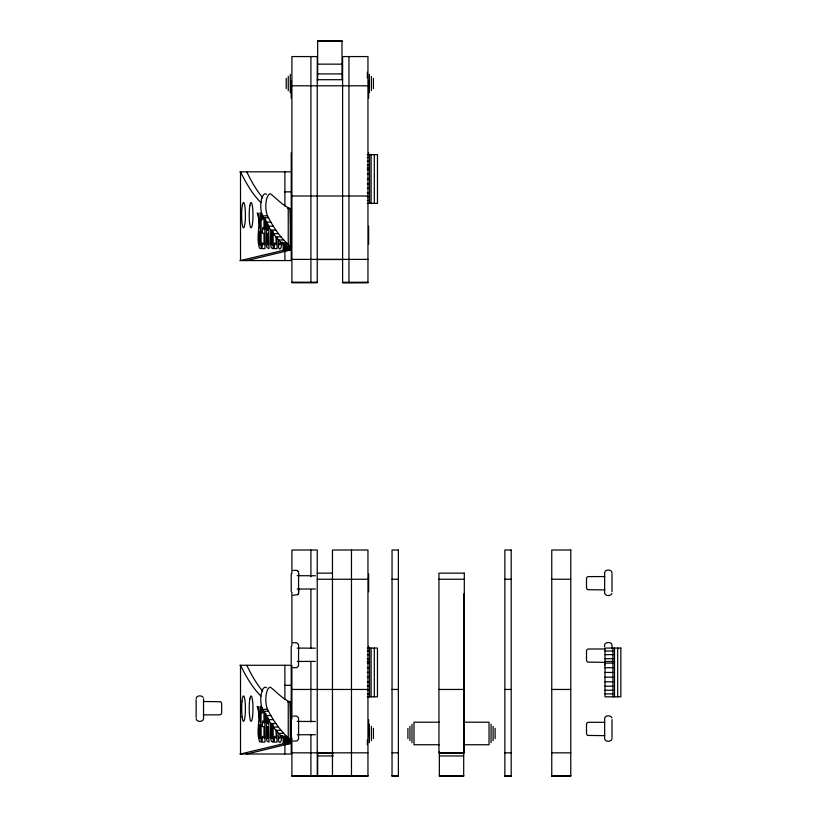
<?xml version="1.0" encoding="UTF-8"?>
<svg xmlns="http://www.w3.org/2000/svg" width="817" height="817" viewBox="0 0 817 817"><rect width="100%" height="100%" fill="white"/><g stroke="black" fill="none" stroke-linecap="round" stroke-linejoin="round"><path stroke-width="1.23" d="M284.837 247.234L284.694 249.982L240.515 260.562L240.515 171.836L244.109 178.882A921.31 135.877 -90 0 0 260.94 202.575M284.837 740.672L284.694 743.419L240.515 754.009L240.515 665.273L244.109 672.32A921.31 135.877 -90 0 0 260.94 696.013M266.526 194.283L265.423 193.792A12.357 4.534 -90 0 0 261.031 201.962A12.357 4.534 -90 0 0 262.502 215.882C267.986 226.146 274.032 236.716 283.193 244.12L284.387 246.622L290.586 246.622C280.905 238.258 273.246 227.432 267.557 215.882A12.357 4.534 -90 0 1 266.076 201.962A12.357 4.534 -90 0 1 270.468 193.792C276.881 198.715 282.58 205.547 290.29 208.621L290.995 249.931L246.857 260.562M266.526 687.72L265.423 687.23A12.357 4.534 -90 0 0 261.031 695.41A12.357 4.534 -90 0 0 262.502 709.319C267.986 719.583 274.032 730.163 283.193 737.557L284.387 740.059L290.586 740.059C280.905 731.695 273.246 720.87 267.557 709.319A12.357 4.534 -90 0 1 266.076 695.41A12.357 4.534 -90 0 1 270.468 687.23C276.881 692.152 282.58 698.984 290.29 702.058L290.995 743.378L246.857 754.009M290.607 209.05L290.985 248.082L284.786 248.082L284.387 246.622M290.607 702.487L291.036 743.164L284.837 743.164L284.387 740.059M290.995 209.989L291.036 249.726L284.837 249.726L284.786 248.082M264.831 218.027L264.974 248.634L262.073 248.634L262.482 242.904L263.983 244.691L263.983 233.202L262.257 233.202L262.747 227.463L263.983 229.311L263.983 218.19M264.831 711.464L264.974 742.081L262.073 742.081L262.482 736.342L263.983 738.139L263.983 726.64L262.257 726.64L262.747 720.9L263.983 722.749L263.983 711.627M266.71 221.958L266.924 227.851L268.017 230.547L268.017 224.185M266.71 715.396L266.924 721.288L268.017 723.985L268.017 717.622M265.893 219.987L265.831 222.949A8.507 1.256 -90 0 0 266.424 230.384L266.291 244.651L266.934 247.551L268.997 248.634L268.813 225.829M265.893 713.425L265.831 716.386A8.507 1.256 -90 0 0 266.424 723.821L266.291 738.098L266.934 740.988L268.997 742.081L268.813 719.266M262.114 214.228L261.746 220.059L262.829 217.649M262.114 707.665L261.746 713.496L262.829 711.096M282.131 242.036L280.987 247.857L279.853 249.165L278.515 247.725L278.515 241.587L278.863 243.017A17.116 2.533 -90 0 0 280.006 244.845L281.099 242.445M282.131 735.474L280.987 741.305L279.853 742.612L278.515 741.172L278.515 735.024L278.863 736.454A17.116 2.533 -90 0 0 280.006 738.292L281.099 735.892M196.151 698.545C196.356 695.308 201.595 695.104 203.208 697.309M298.522 593.53L298.603 574.402M241.965 701.415L242.302 698.964A12.919 1.91 -90 0 1 244.6 698.188L244.967 700.404A12.572 1.859 -90 0 1 245.08 715.825L244.753 718.276A12.919 1.91 -90 0 1 242.455 719.042L242.087 716.826M270.764 230.966L270.396 243.783L271.346 247.796L272.684 248.634L273.266 248.634L273.092 231.119M270.764 724.413L270.396 737.23L271.346 741.244L272.684 742.081L273.266 742.081L273.092 724.556M284.459 245.049L284.459 250.053L290.995 249.931L291.026 210.52M284.459 738.486L284.459 743.49L290.995 743.378L290.995 703.427M611.933 593.53C610.953 596.298 605.703 596.298 604.723 593.53M297.888 594.633L298.654 592.887L298.654 588.373M297.939 594.633L293.048 595.276M288.238 207.978L288.238 244.12L284.061 245.948L290.26 245.948L290.29 208.621L287.809 208.621M288.238 701.415L288.238 737.557L284.061 739.385L290.26 739.385L290.29 702.058L287.809 702.058M290.995 211.215L290.331 211.348M290.995 704.652L290.331 704.785M293.048 570.368L296.837 570.368L298.573 572.114M315.423 588.986L297.204 589.047M293.048 642.765L296.785 642.765L298.522 644.511M315.372 661.392L297.204 661.453M293.048 716.09L296.785 716.09L298.522 717.837M315.372 734.708L297.204 734.769M317.66 40.952L341.996 41.034M317.66 41.258L341.996 41.258M317.66 64.155L341.996 64.155M317.66 73.918L341.996 73.918M317.251 79.709L342.609 79.709M291.904 85.795L367.956 85.795M367.282 154.627L377.464 154.627L377.464 203.382L367.282 203.382M367.282 157.558L369.539 157.558M367.282 161.204L369.539 161.204M367.282 165.269L369.539 165.269M367.282 168.016L369.539 168.016M367.282 169.66L369.539 169.66M239.881 171.836L291.22 171.836L291.22 225.38M367.282 174.276L369.539 174.276M367.282 179.005L369.539 179.005M367.282 183.733L369.539 183.733M367.282 188.349L369.539 188.349M284.888 191.862L291.22 191.862M367.282 192.741L369.539 192.741M291.904 196.009L367.956 196.009M367.282 196.805L369.539 196.805M367.282 200.441L369.539 200.441M262.502 215.882L267.557 215.882M263.472 217.792L268.517 217.792M265.852 222.122L270.907 222.122M268.293 226.207L273.348 226.207M270.795 230.037L275.84 230.037M273.338 233.611L278.393 233.611M275.932 236.92L280.987 236.92M278.577 239.953L283.622 239.953M281.252 242.72L286.297 242.72M283.193 244.12L288.238 244.12M284.673 247.285L290.872 247.285M284.816 248.889L291.015 248.889M290.331 250.114L283.193 250.247L283.193 243.987M291.904 259.387L367.956 259.387M317.772 259.52L342.2 259.52M239.881 260.562L291.22 260.562L291.22 244.089M291.904 282.294L317.251 282.294M342.609 282.294L367.956 282.294M291.904 282.519L317.251 282.519M367.956 282.682L367.956 56.567L342.609 56.567L342.609 282.682L367.956 282.519M342.609 282.651L367.956 282.692M317.251 573.146L332.468 573.146M297.204 575.699L315.423 575.76M604.774 576.588L588.352 576.588L587.045 577.129L586.504 578.446L586.504 588.077L587.433 589.69L604.774 589.935M317.251 579.243L367.956 579.243M392.037 579.243L398.379 579.243M438.943 579.243L464.301 579.243M504.865 579.243L511.197 579.243M551.761 579.243L570.777 579.243M297.204 648.106L315.372 648.167M367.282 648.065L377.464 648.065L377.464 696.819L367.282 696.819M604.774 648.994L588.352 648.994L587.045 649.535L586.504 650.843L586.504 660.483L587.433 662.087L604.774 662.342M367.282 651.006L369.539 651.006M604.999 651.006L612.924 651.006M367.282 654.642L369.539 654.642M604.999 654.642L612.924 654.642M367.282 658.706L369.539 658.706M604.999 658.706L612.924 658.706M367.282 661.464L369.539 661.464M604.999 661.464L612.924 661.464M367.282 663.098L369.539 663.098M604.999 663.098L612.924 663.098M239.881 665.273L291.22 665.273L291.22 719.052M367.282 667.714L369.539 667.714M604.999 667.714L612.924 667.714M367.282 672.442L369.539 672.442M604.999 672.442L612.924 672.442M367.282 677.17L369.539 677.17M604.999 677.17L612.924 677.17M367.282 681.787L369.539 681.787M604.999 681.787L612.924 681.787M284.888 685.3L291.22 685.3M367.282 686.178L369.539 686.178M604.999 686.178L612.924 686.178M291.904 689.446L367.956 689.446M392.037 689.446L398.379 689.446M438.943 689.446L464.301 689.446M504.865 689.446L511.197 689.446M551.761 689.446L570.777 689.446M367.282 690.242L369.539 690.242M604.999 690.242L612.924 690.242M367.282 693.888L369.539 693.888M604.999 693.888L612.924 693.888M203.392 701.497L220.743 701.742L221.662 703.355L221.662 712.986L221.121 714.303L219.824 714.844L203.392 714.844M262.502 709.319L267.557 709.319M263.472 711.229L268.517 711.229M265.852 715.559L270.907 715.559M268.293 719.644L273.348 719.644M297.204 721.421L315.372 721.482M439.352 722.208L413.994 722.208L413.994 744.736L439.352 744.736M463.688 722.208L489.036 722.208L489.036 744.736L463.688 744.736M604.774 722.31L588.352 722.31L587.045 722.861L586.504 724.168L586.504 733.809L587.433 735.412L604.774 735.657M270.795 723.474L275.84 723.474M273.338 727.048L278.393 727.048M275.932 730.357L280.987 730.357M278.577 733.4L283.622 733.4M281.252 736.168L286.297 736.168M283.193 737.557L288.238 737.557M284.714 740.835L290.872 740.733M284.786 741.519L290.985 741.519M284.816 742.336L291.015 742.336M290.331 743.562L283.193 743.695L283.193 737.434M291.904 752.835L367.956 752.835M392.037 752.835L398.379 752.835M504.865 752.835L511.197 752.835M551.761 752.835L570.777 752.835M317.772 752.957L333.53 752.957M439.464 752.957L463.893 752.957M239.881 754.009L291.22 754.009L291.22 737.526M317.66 755.939L333.479 755.939M439.352 755.939L463.688 755.939M291.904 775.731L317.251 775.731M317.66 775.741L367.956 775.731M392.037 775.731L398.379 775.731M439.352 775.741L463.688 775.741M504.865 775.731L511.197 775.731M551.761 775.731L570.777 775.731M291.904 775.956L317.251 775.956M367.956 775.956L317.66 775.966L367.956 776.13L367.956 550.015L332.468 550.015L332.468 776.13M392.037 775.956L398.379 776.038M439.352 775.966L463.688 775.966L439.352 776.109L439.352 751.844M504.865 776.038L511.197 776.038M551.761 775.956L570.777 776.038M293.048 667.673L296.785 667.673L298.522 665.926L298.603 646.798M293.048 740.999L296.785 740.999L298.522 739.252L298.603 720.124M297.888 571.001L298.276 571.512M246.724 171.836L250.308 178.882A921.31 135.877 -90 0 0 262.706 197.785M246.724 665.273L250.308 672.32A921.31 135.877 -90 0 0 262.706 691.223M611.933 717.837C610.922 714.875 604.835 715.059 604.641 718.48L604.641 736.954M604.723 739.252C605.754 742.275 612.076 741.999 612.015 738.425M196.151 718.684C196.335 722.32 203.351 722.32 203.535 718.684L203.535 698.739M276.902 237.369L277.086 248.634L274.185 248.634L274.594 242.904L276.095 244.691L276.095 236.644M276.902 730.807L277.086 742.081L274.185 742.081L274.594 736.342L276.095 738.139L276.095 730.092M617.683 648.065L617.683 696.819M614.507 648.065L614.507 696.819M612.924 648.065L612.924 696.819M612.015 572.942C612.107 569.143 604.815 569.041 604.641 572.748L604.641 591.232M612.015 573.891L612.015 591.743M612.015 645.655C612.362 640.794 602.823 641.774 604.641 646.798M612.015 646.298L612.015 648.586M612.015 719.624L612.015 737.465M604.641 591.835L604.641 592.703M604.641 664.241L604.641 665.099M604.641 737.557L604.641 738.425M495.122 728.345L495.122 738.599M493.1 726.293L493.1 740.651M491.068 724.25L491.068 742.694M463.688 593.888L463.688 776.14M411.972 724.25L411.972 742.694M409.94 726.293L409.94 740.651M407.908 728.345L407.908 738.599M374.298 154.627L374.298 203.382M374.298 648.065L374.298 696.819M373.43 78.401L373.43 88.655M373.43 728.345L373.43 738.599M371.408 76.349L371.408 90.707M371.408 726.293L371.408 740.651M371.122 154.627L371.122 203.382M371.122 648.065L371.122 696.819M369.539 154.627L369.539 203.382M369.539 648.065L369.539 696.819M369.376 74.306L369.376 92.75M369.376 724.25L369.376 742.694M368.63 80.454L368.63 98.306M368.63 152.861L368.63 155.148M368.63 226.176L368.63 244.028M368.63 573.891L368.63 591.743M368.63 646.298L368.63 648.586M368.63 719.624L368.63 737.465M367.354 72.264L367.354 77.809M367.354 739.936L367.354 744.736M351.473 550.015L351.473 776.13M348.941 56.567L348.941 282.682M341.996 79.647L341.996 40.86L317.66 40.86L317.66 80.515M317.66 751.844L317.66 776.14M310.909 56.567L310.909 282.682M310.909 550.015L310.909 576.7M310.909 589.67L310.909 648.351M310.909 661.893L310.909 721.932M310.909 734.503L310.909 776.13M298.654 572.942L298.654 573.8M298.654 574.402L298.654 576.128M298.603 572.942L298.603 573.8M298.603 645.338L298.603 646.206M298.603 718.664L298.603 719.522M291.904 573.585L291.904 550.015L317.251 550.015L317.251 776.13L291.904 776.089L291.904 738.027M291.904 592.366L291.904 645.634M291.904 665.334L291.904 718.889M291.22 80.454L291.22 98.306M291.22 152.861L291.22 170.702M291.22 226.176L291.22 228.464M291.22 231.895L291.22 236.736M291.22 240.555L291.22 243.537M291.22 573.891L291.22 591.743M291.22 646.298L291.22 664.139M291.22 719.624L291.22 721.911M291.22 725.343L291.22 730.173M291.22 734.003L291.22 736.975M290.872 209.479L290.893 249.982M290.872 702.916L290.893 743.419M290.658 211.297L290.658 250.053M290.658 704.734L290.658 743.49M290.28 74.306L290.28 92.75M288.248 76.349L288.248 90.707M286.226 78.401L286.226 88.655M284.888 171.836L284.888 206.058M284.888 250.605L284.888 260.562M284.888 665.273L284.888 699.495M284.888 744.052L284.888 754.009M284.796 247.439L284.796 249.931M284.796 740.876L284.796 743.378M284.694 244.988L284.694 249.982M284.694 738.425L284.694 743.419M284.132 245.11L284.132 250.114M284.132 738.558L284.132 743.562M283.703 243.926L283.703 250.186M283.703 737.373L283.703 743.623M196.151 699.689L196.151 717.54M242.159 716.836A12.572 1.859 -90 0 1 242.036 701.415M261.021 217.639L261.164 248.634L259.612 248.266C255.507 237.042 261.491 224.552 257.212 213.063L258.152 213.063L260.174 229.23L259.99 213.063L261.164 213.063L261.021 217.639M261.021 711.076L261.164 742.081L259.612 741.703C255.507 730.48 261.491 718 257.212 706.501L258.152 706.501L260.174 722.677L259.99 706.501L261.164 706.501L261.021 711.076M258.958 236.511L259.244 243.098L260.174 245.171L260.174 230.803L258.958 236.511M258.958 729.959L259.244 736.536L260.174 738.619L260.174 724.24L258.958 729.959M271.07 236.511L271.356 243.098L272.286 245.171L272.286 230.803L271.07 236.511M271.07 729.959L271.356 736.536L272.286 738.619L272.286 724.24L271.07 729.959M242.302 205.516L241.965 207.978A12.572 1.859 -90 0 0 242.087 223.388L242.455 225.604A12.919 1.91 -90 0 0 244.753 224.838L245.08 222.377A12.572 1.859 -90 0 0 244.967 206.967L244.6 204.75A12.919 1.91 -90 0 0 242.302 205.516M249.859 205.516L249.532 207.978A12.572 1.859 -90 0 0 249.645 223.388L250.012 225.604A12.919 1.91 -90 0 0 252.31 224.838L252.637 222.377A12.572 1.859 -90 0 0 252.524 206.967L252.157 204.75A12.919 1.91 -90 0 0 249.859 205.516M249.859 698.964L249.532 701.415A12.572 1.859 -90 0 0 249.716 716.836L250.012 719.052A12.919 1.91 -90 0 0 252.31 718.276L252.637 715.825A12.572 1.859 -90 0 0 252.524 700.404L252.157 698.188A12.919 1.91 -90 0 0 249.859 698.964M268.017 233.223L267.547 233.754A5.413 0.797 -90 0 0 266.934 239.34L268.017 245.171L268.017 233.223M268.017 726.66L267.547 727.201A5.413 0.797 -90 0 0 266.934 732.778L268.017 738.619L268.017 726.66M317.251 56.567L291.904 56.567L291.904 282.682L317.251 282.651L317.251 56.567M398.379 550.015L392.037 550.015L392.037 776.13L398.379 776.089L398.379 550.015M511.197 550.015L504.865 550.015L504.865 776.13L511.197 776.14L511.197 550.015M570.777 550.015L551.761 550.015L551.761 776.13L570.777 776.089L570.777 550.015M464.301 573.146L438.943 573.146L438.943 752.835L464.301 752.835L464.301 573.146M620.849 648.065L604.999 648.065L604.999 696.819L620.849 696.819L620.849 648.065"/></g></svg>
